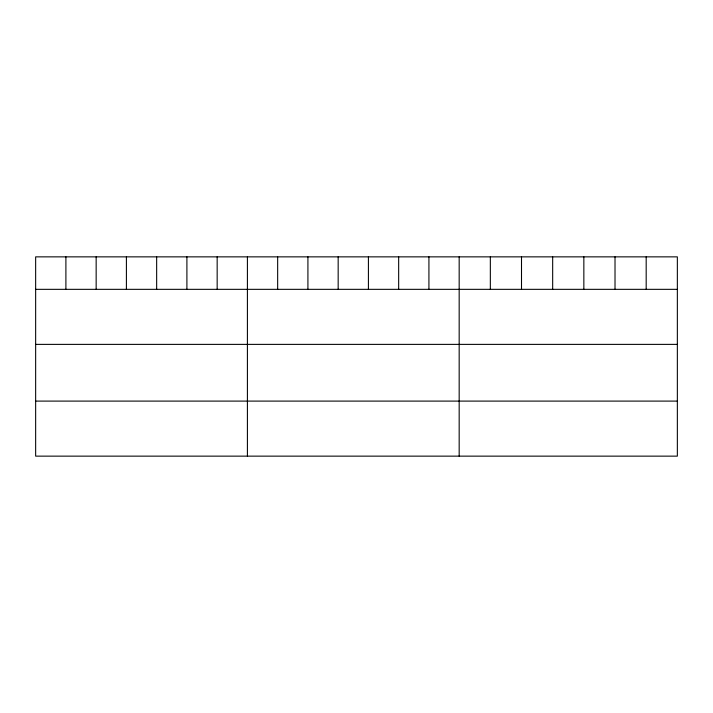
<?xml version="1.0" encoding="UTF-8"?>
<svg xmlns="http://www.w3.org/2000/svg" width="713" height="713" viewBox="0 0 713 713"><rect width="100%" height="100%" fill="white"/><g stroke="black" fill="none" stroke-linecap="round" stroke-linejoin="round"><path stroke-width="1.07" d="M677.35 289.335L677.35 456.142L35.65 456.142L35.65 256.858L677.35 256.858L677.35 289.335L35.65 289.335M35.65 344.379L677.35 344.379M35.65 401.098L677.35 401.098M646.183 256.858L646.183 289.335M615.016 256.858L615.016 289.335M583.849 256.858L583.849 289.335M552.673 256.858L552.673 289.335M521.506 256.858L521.506 289.335M490.339 256.858L490.339 289.335M459.172 256.858L459.172 456.142M428.923 256.858L428.923 289.335M398.665 256.858L398.665 289.335M368.416 256.858L368.416 289.335M338.167 256.858L338.167 289.335M307.918 256.858L307.918 289.335M277.66 256.858L277.66 289.335M247.411 256.858L247.411 456.142M217.162 256.858L217.162 289.335M186.904 256.858L186.904 289.335M156.655 256.858L156.655 289.335M126.406 256.858L126.406 289.335M96.157 256.858L96.157 289.335M65.899 256.858L65.899 289.335"/></g></svg>
